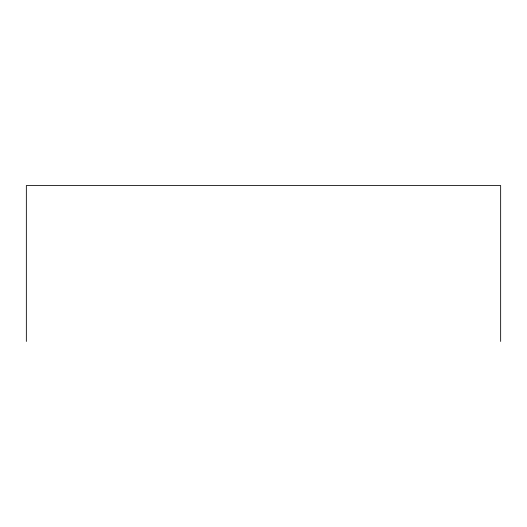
<?xml version="1.0" encoding="UTF-8"?>
<svg xmlns="http://www.w3.org/2000/svg" width="527" height="527" viewBox="0 0 527 527"><rect width="100%" height="100%" fill="white"/><g stroke="black" fill="none" stroke-linecap="round" stroke-linejoin="round"><path stroke-width="0.79" d="M500.65 341.456L500.65 185.544L26.35 185.544L26.35 341.456"/></g></svg>
